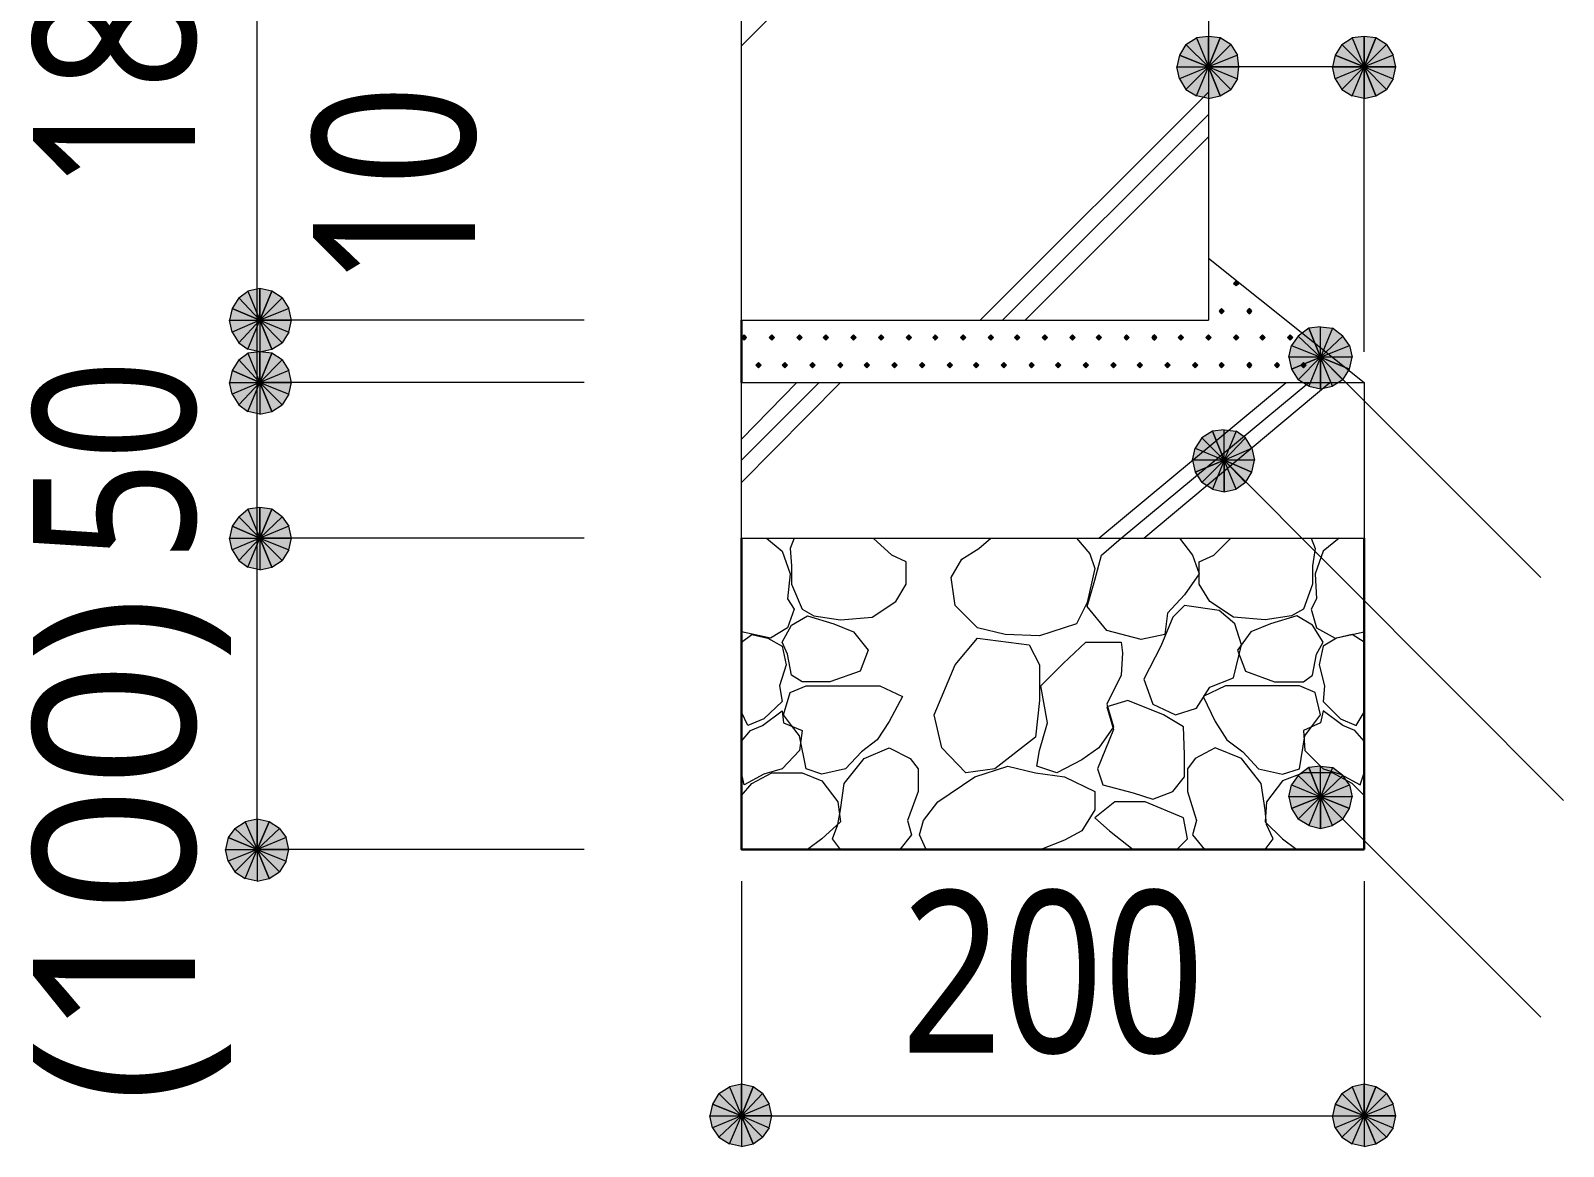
# Model space of a CAD drawing. Header units: millimetres. Extents: x 0 to 420, y 0 to 297.
# Drawn here: x 336.75 to 361.34, y 68.83 to 86.73 of the extents above; entities that cross this region are included whole.
import ezdxf
from ezdxf.enums import TextEntityAlignment as Align

# ---------------------------------------------------------------- set-up
doc = ezdxf.new("R2010")
doc.units = ezdxf.units.MM
doc.styles.add('kst32b', font='NotoSansJP-Variable.ttf')

msp = doc.modelspace()

# ---------------------------------------------------------------- hatches: boundary and pattern name
h = msp.add_hatch(color=7)
h.paths.add_polyline_path([(355.642, 86.635), (355.452, 86.614), (355.642, 86.148), (355.642, 86.635)])
h.paths.add_polyline_path([(355.452, 86.614), (355.642, 86.148), (355.282, 86.508), (355.452, 86.614)])
h.paths.add_polyline_path([(355.642, 86.148), (355.282, 86.508), (355.177, 86.339), (355.642, 86.148)])
for points in [[(355.833, 86.614), (355.642, 86.635), (355.642, 86.148), (355.833, 86.614)], [(358.33, 86.614), (358.14, 86.635), (358.14, 86.148), (358.33, 86.614)], [(356.087, 82.719), (356.066, 82.698), (356.045, 82.677), (356.066, 82.656), (356.087, 82.635), (356.108, 82.656), (356.129, 82.677), (356.108, 82.698), (356.087, 82.719)], [(340.614, 82.55), (340.423, 82.592), (340.423, 82.084), (340.614, 82.55)], [(355.854, 82.275), (355.833, 82.254), (355.812, 82.232), (355.833, 82.211), (355.854, 82.19), (355.875, 82.211), (355.896, 82.232), (355.875, 82.254), (355.854, 82.275)], [(356.298, 82.275), (356.277, 82.254), (356.256, 82.232), (356.277, 82.211), (356.298, 82.19), (356.32, 82.211), (356.341, 82.232), (356.32, 82.254), (356.298, 82.275)], [(357.251, 81.957), (357.082, 81.83), (357.441, 81.492), (357.251, 81.957)], [(348.192, 81.852), (348.171, 81.83), (348.149, 81.809), (348.171, 81.788), (348.192, 81.767), (348.213, 81.788), (348.234, 81.809), (348.213, 81.83), (348.192, 81.852)], [(348.636, 81.852), (348.615, 81.83), (348.594, 81.809), (348.615, 81.788), (348.636, 81.767), (348.657, 81.788), (348.679, 81.809), (348.657, 81.83), (348.636, 81.852)], [(349.081, 81.852), (349.06, 81.83), (349.038, 81.809), (349.06, 81.788), (349.081, 81.767), (349.102, 81.788), (349.123, 81.809), (349.102, 81.83), (349.081, 81.852)], [(349.504, 81.852), (349.483, 81.83), (349.462, 81.809), (349.483, 81.788), (349.504, 81.767), (349.525, 81.788), (349.546, 81.809), (349.525, 81.83), (349.504, 81.852)], [(349.948, 81.852), (349.927, 81.83), (349.906, 81.809), (349.927, 81.788), (349.948, 81.767), (349.97, 81.788), (349.991, 81.809), (349.97, 81.83), (349.948, 81.852)], [(350.393, 81.852), (350.372, 81.83), (350.351, 81.809), (350.372, 81.788), (350.393, 81.767), (350.414, 81.788), (350.435, 81.809), (350.414, 81.83), (350.393, 81.852)], [(350.837, 81.852), (350.816, 81.83), (350.795, 81.809), (350.816, 81.788), (350.837, 81.767), (350.859, 81.788), (350.88, 81.809), (350.859, 81.83), (350.837, 81.852)], [(351.261, 81.852), (351.24, 81.83), (351.219, 81.809), (351.24, 81.788), (351.261, 81.767), (351.282, 81.788), (351.303, 81.809), (351.282, 81.83), (351.261, 81.852)], [(351.705, 81.852), (351.684, 81.83), (351.663, 81.809), (351.684, 81.788), (351.705, 81.767), (351.727, 81.788), (351.748, 81.809), (351.727, 81.83), (351.705, 81.852)], [(352.15, 81.852), (352.129, 81.83), (352.107, 81.809), (352.129, 81.788), (352.15, 81.767), (352.171, 81.788), (352.192, 81.809), (352.171, 81.83), (352.15, 81.852)], [(352.573, 81.852), (352.552, 81.83), (352.531, 81.809), (352.552, 81.788), (352.573, 81.767), (352.594, 81.788), (352.616, 81.809), (352.594, 81.83), (352.573, 81.852)], [(353.018, 81.852), (352.996, 81.83), (352.975, 81.809), (352.996, 81.788), (353.018, 81.767), (353.039, 81.788), (353.06, 81.809), (353.039, 81.83), (353.018, 81.852)], [(353.462, 81.852), (353.441, 81.83), (353.42, 81.809), (353.441, 81.788), (353.462, 81.767), (353.483, 81.788), (353.504, 81.809), (353.483, 81.83), (353.462, 81.852)], [(353.886, 81.852), (353.864, 81.83), (353.843, 81.809), (353.864, 81.788), (353.886, 81.767), (353.907, 81.788), (353.928, 81.809), (353.907, 81.83), (353.886, 81.852)], [(354.33, 81.852), (354.309, 81.83), (354.288, 81.809), (354.309, 81.788), (354.33, 81.767), (354.351, 81.788), (354.372, 81.809), (354.351, 81.83), (354.33, 81.852)], [(354.775, 81.852), (354.753, 81.83), (354.732, 81.809), (354.753, 81.788), (354.775, 81.767), (354.796, 81.788), (354.817, 81.809), (354.796, 81.83), (354.775, 81.852)], [(355.198, 81.852), (355.177, 81.83), (355.155, 81.809), (355.177, 81.788), (355.198, 81.767), (355.219, 81.788), (355.24, 81.809), (355.219, 81.83), (355.198, 81.852)], [(355.642, 81.852), (355.621, 81.83), (355.6, 81.809), (355.621, 81.788), (355.642, 81.767), (355.663, 81.788), (355.685, 81.809), (355.663, 81.83), (355.642, 81.852)], [(356.087, 81.852), (356.066, 81.83), (356.045, 81.809), (356.066, 81.788), (356.087, 81.767), (356.108, 81.788), (356.129, 81.809), (356.108, 81.83), (356.087, 81.852)], [(356.51, 81.852), (356.489, 81.83), (356.468, 81.809), (356.489, 81.788), (356.51, 81.767), (356.531, 81.788), (356.553, 81.809), (356.531, 81.83), (356.51, 81.852)], [(356.955, 81.852), (356.934, 81.83), (356.912, 81.809), (356.934, 81.788), (356.955, 81.767), (356.976, 81.788), (356.997, 81.809), (356.976, 81.83), (356.955, 81.852)], [(340.614, 81.555), (340.423, 81.576), (340.423, 81.089), (340.614, 81.555)], [(348.425, 81.407), (348.403, 81.386), (348.382, 81.365), (348.403, 81.344), (348.425, 81.322), (348.446, 81.344), (348.467, 81.365), (348.446, 81.386), (348.425, 81.407)], [(348.848, 81.407), (348.827, 81.386), (348.805, 81.365), (348.827, 81.344), (348.848, 81.322), (348.869, 81.344), (348.89, 81.365), (348.869, 81.386), (348.848, 81.407)], [(349.292, 81.407), (349.271, 81.386), (349.25, 81.365), (349.271, 81.344), (349.292, 81.322), (349.313, 81.344), (349.335, 81.365), (349.313, 81.386), (349.292, 81.407)], [(349.737, 81.407), (349.716, 81.386), (349.695, 81.365), (349.716, 81.344), (349.737, 81.322), (349.758, 81.344), (349.779, 81.365), (349.758, 81.386), (349.737, 81.407)], [(350.16, 81.407), (350.139, 81.386), (350.118, 81.365), (350.139, 81.344), (350.16, 81.322), (350.181, 81.344), (350.203, 81.365), (350.181, 81.386), (350.16, 81.407)], [(350.605, 81.407), (350.584, 81.386), (350.562, 81.365), (350.584, 81.344), (350.605, 81.322), (350.626, 81.344), (350.647, 81.365), (350.626, 81.386), (350.605, 81.407)], [(351.049, 81.407), (351.028, 81.386), (351.007, 81.365), (351.028, 81.344), (351.049, 81.322), (351.07, 81.344), (351.091, 81.365), (351.07, 81.386), (351.049, 81.407)], [(351.494, 81.407), (351.472, 81.386), (351.451, 81.365), (351.472, 81.344), (351.494, 81.322), (351.515, 81.344), (351.536, 81.365), (351.515, 81.386), (351.494, 81.407)], [(351.917, 81.407), (351.896, 81.386), (351.875, 81.365), (351.896, 81.344), (351.917, 81.322), (351.938, 81.344), (351.959, 81.365), (351.938, 81.386), (351.917, 81.407)], [(352.362, 81.407), (352.34, 81.386), (352.319, 81.365), (352.34, 81.344), (352.362, 81.322), (352.383, 81.344), (352.404, 81.365), (352.383, 81.386), (352.362, 81.407)], [(352.806, 81.407), (352.785, 81.386), (352.764, 81.365), (352.785, 81.344), (352.806, 81.322), (352.827, 81.344), (352.848, 81.365), (352.827, 81.386), (352.806, 81.407)], [(353.229, 81.407), (353.208, 81.386), (353.187, 81.365), (353.208, 81.344), (353.229, 81.322), (353.251, 81.344), (353.272, 81.365), (353.251, 81.386), (353.229, 81.407)], [(353.674, 81.407), (353.653, 81.386), (353.631, 81.365), (353.653, 81.344), (353.674, 81.322), (353.695, 81.344), (353.716, 81.365), (353.695, 81.386), (353.674, 81.407)], [(354.118, 81.407), (354.097, 81.386), (354.076, 81.365), (354.097, 81.344), (354.118, 81.322), (354.139, 81.344), (354.161, 81.365), (354.139, 81.386), (354.118, 81.407)], [(354.542, 81.407), (354.521, 81.386), (354.499, 81.365), (354.521, 81.344), (354.542, 81.322), (354.563, 81.344), (354.584, 81.365), (354.563, 81.386), (354.542, 81.407)], [(354.986, 81.407), (354.965, 81.386), (354.944, 81.365), (354.965, 81.344), (354.986, 81.322), (355.007, 81.344), (355.029, 81.365), (355.007, 81.386), (354.986, 81.407)], [(355.431, 81.407), (355.41, 81.386), (355.388, 81.365), (355.41, 81.344), (355.431, 81.322), (355.452, 81.344), (355.473, 81.365), (355.452, 81.386), (355.431, 81.407)], [(355.854, 81.407), (355.833, 81.386), (355.812, 81.365), (355.833, 81.344), (355.854, 81.322), (355.875, 81.344), (355.896, 81.365), (355.875, 81.386), (355.854, 81.407)], [(356.298, 81.407), (356.277, 81.386), (356.256, 81.365), (356.277, 81.344), (356.298, 81.322), (356.32, 81.344), (356.341, 81.365), (356.32, 81.386), (356.298, 81.407)], [(356.743, 81.407), (356.722, 81.386), (356.701, 81.365), (356.722, 81.344), (356.743, 81.322), (356.764, 81.344), (356.785, 81.365), (356.764, 81.386), (356.743, 81.407)], [(357.166, 81.407), (357.145, 81.386), (357.124, 81.365), (357.145, 81.344), (357.166, 81.322), (357.187, 81.344), (357.209, 81.365), (357.187, 81.386), (357.166, 81.407)], [(355.706, 80.306), (355.537, 80.2), (355.896, 79.841), (355.706, 80.306)], [(340.614, 79.057), (340.423, 79.079), (340.423, 78.592), (340.614, 79.057)], [(357.251, 74.909), (357.082, 74.782), (357.441, 74.443), (357.251, 74.909)], [(340.572, 74.041), (340.381, 74.083), (340.381, 73.596), (340.572, 74.041)], [(348.34, 69.787), (348.149, 69.829), (348.149, 69.321), (348.34, 69.787)], [(358.33, 69.787), (358.14, 69.829), (358.14, 69.321), (358.33, 69.787)]]:
    msp.add_hatch(color=7).paths.add_polyline_path(points)
h = msp.add_hatch(color=7)
h.paths.add_polyline_path([(356.129, 86.148), (356.108, 86.339), (355.642, 86.148), (356.129, 86.148)])
h.paths.add_polyline_path([(356.108, 86.339), (355.642, 86.148), (356.002, 86.508), (356.108, 86.339)])
h.paths.add_polyline_path([(355.642, 86.148), (356.002, 86.508), (355.833, 86.614), (355.642, 86.148)])
h = msp.add_hatch(color=7)
h.paths.add_polyline_path([(358.14, 86.635), (357.95, 86.614), (358.14, 86.148), (358.14, 86.635)])
h.paths.add_polyline_path([(357.95, 86.614), (358.14, 86.148), (357.78, 86.508), (357.95, 86.614)])
h.paths.add_polyline_path([(358.14, 86.148), (357.78, 86.508), (357.674, 86.339), (358.14, 86.148)])
h = msp.add_hatch(color=7)
h.paths.add_polyline_path([(358.648, 86.148), (358.606, 86.339), (358.14, 86.148), (358.648, 86.148)])
h.paths.add_polyline_path([(358.606, 86.339), (358.14, 86.148), (358.5, 86.508), (358.606, 86.339)])
h.paths.add_polyline_path([(358.14, 86.148), (358.5, 86.508), (358.33, 86.614), (358.14, 86.148)])
h = msp.add_hatch(color=7)
h.paths.add_polyline_path([(355.177, 86.339), (355.134, 86.148), (355.642, 86.148), (355.177, 86.339)])
h.paths.add_polyline_path([(355.134, 86.148), (355.642, 86.148), (355.177, 85.958), (355.134, 86.148)])
h.paths.add_polyline_path([(355.642, 86.148), (355.177, 85.958), (355.282, 85.788), (355.642, 86.148)])
h = msp.add_hatch(color=7)
h.paths.add_polyline_path([(357.674, 86.339), (357.632, 86.148), (358.14, 86.148), (357.674, 86.339)])
h.paths.add_polyline_path([(357.632, 86.148), (358.14, 86.148), (357.674, 85.958), (357.632, 86.148)])
h.paths.add_polyline_path([(358.14, 86.148), (357.674, 85.958), (357.78, 85.788), (358.14, 86.148)])
h = msp.add_hatch(color=7)
h.paths.add_polyline_path([(355.282, 85.788), (355.452, 85.683), (355.642, 86.148), (355.282, 85.788)])
h.paths.add_polyline_path([(355.452, 85.683), (355.642, 86.148), (355.642, 85.64), (355.452, 85.683)])
h.paths.add_polyline_path([(355.642, 86.148), (355.642, 85.64), (355.833, 85.683), (355.642, 86.148)])
h = msp.add_hatch(color=7)
h.paths.add_polyline_path([(355.833, 85.683), (356.002, 85.788), (355.642, 86.148), (355.833, 85.683)])
h.paths.add_polyline_path([(356.002, 85.788), (355.642, 86.148), (356.108, 85.958), (356.002, 85.788)])
h.paths.add_polyline_path([(355.642, 86.148), (356.108, 85.958), (356.129, 86.148), (355.642, 86.148)])
h = msp.add_hatch(color=7)
h.paths.add_polyline_path([(357.78, 85.788), (357.95, 85.683), (358.14, 86.148), (357.78, 85.788)])
h.paths.add_polyline_path([(357.95, 85.683), (358.14, 86.148), (358.14, 85.64), (357.95, 85.683)])
h.paths.add_polyline_path([(358.14, 86.148), (358.14, 85.64), (358.33, 85.683), (358.14, 86.148)])
h = msp.add_hatch(color=7)
h.paths.add_polyline_path([(358.33, 85.683), (358.5, 85.788), (358.14, 86.148), (358.33, 85.683)])
h.paths.add_polyline_path([(358.5, 85.788), (358.14, 86.148), (358.606, 85.958), (358.5, 85.788)])
h.paths.add_polyline_path([(358.14, 86.148), (358.606, 85.958), (358.648, 86.148), (358.14, 86.148)])
h = msp.add_hatch(color=7)
h.paths.add_polyline_path([(340.423, 82.592), (340.233, 82.55), (340.423, 82.084), (340.423, 82.592)])
h.paths.add_polyline_path([(340.233, 82.55), (340.423, 82.084), (340.085, 82.444), (340.233, 82.55)])
h.paths.add_polyline_path([(340.423, 82.084), (340.085, 82.444), (339.979, 82.275), (340.423, 82.084)])
h = msp.add_hatch(color=7)
h.paths.add_polyline_path([(340.931, 82.084), (340.889, 82.275), (340.423, 82.084), (340.931, 82.084)])
h.paths.add_polyline_path([(340.889, 82.275), (340.423, 82.084), (340.783, 82.444), (340.889, 82.275)])
h.paths.add_polyline_path([(340.423, 82.084), (340.783, 82.444), (340.614, 82.55), (340.423, 82.084)])
h = msp.add_hatch(color=7)
h.paths.add_polyline_path([(339.979, 82.275), (339.937, 82.084), (340.423, 82.084), (339.979, 82.275)])
h.paths.add_polyline_path([(339.937, 82.084), (340.423, 82.084), (339.979, 81.894), (339.937, 82.084)])
h.paths.add_polyline_path([(340.423, 82.084), (339.979, 81.894), (340.085, 81.724), (340.423, 82.084)])
h = msp.add_hatch(color=7)
h.paths.add_polyline_path([(340.085, 81.724), (340.233, 81.619), (340.423, 82.084), (340.085, 81.724)])
h.paths.add_polyline_path([(340.233, 81.619), (340.423, 82.084), (340.423, 81.576), (340.233, 81.619)])
h.paths.add_polyline_path([(340.423, 82.084), (340.423, 81.576), (340.614, 81.619), (340.423, 82.084)])
h = msp.add_hatch(color=7)
h.paths.add_polyline_path([(340.614, 81.619), (340.783, 81.724), (340.423, 82.084), (340.614, 81.619)])
h.paths.add_polyline_path([(340.783, 81.724), (340.423, 82.084), (340.889, 81.894), (340.783, 81.724)])
h.paths.add_polyline_path([(340.423, 82.084), (340.889, 81.894), (340.931, 82.084), (340.423, 82.084)])
h = msp.add_hatch(color=7)
h.paths.add_polyline_path([(357.801, 81.83), (357.632, 81.957), (357.441, 81.492), (357.801, 81.83)])
h.paths.add_polyline_path([(357.632, 81.957), (357.441, 81.492), (357.441, 81.979), (357.632, 81.957)])
h.paths.add_polyline_path([(357.441, 81.492), (357.441, 81.979), (357.251, 81.957), (357.441, 81.492)])
h = msp.add_hatch(color=7)
h.paths.add_polyline_path([(357.082, 81.83), (356.976, 81.682), (357.441, 81.492), (357.082, 81.83)])
h.paths.add_polyline_path([(356.976, 81.682), (357.441, 81.492), (356.934, 81.492), (356.976, 81.682)])
h.paths.add_polyline_path([(357.441, 81.492), (356.934, 81.492), (356.976, 81.301), (357.441, 81.492)])
h = msp.add_hatch(color=7)
h.paths.add_polyline_path([(357.907, 81.301), (357.95, 81.492), (357.441, 81.492), (357.907, 81.301)])
h.paths.add_polyline_path([(357.95, 81.492), (357.441, 81.492), (357.907, 81.682), (357.95, 81.492)])
h.paths.add_polyline_path([(357.441, 81.492), (357.907, 81.682), (357.801, 81.83), (357.441, 81.492)])
h = msp.add_hatch(color=7)
h.paths.add_polyline_path([(340.423, 81.576), (340.233, 81.555), (340.423, 81.089), (340.423, 81.576)])
h.paths.add_polyline_path([(340.233, 81.555), (340.423, 81.089), (340.085, 81.449), (340.233, 81.555)])
h.paths.add_polyline_path([(340.423, 81.089), (340.085, 81.449), (339.979, 81.28), (340.423, 81.089)])
h = msp.add_hatch(color=7)
h.paths.add_polyline_path([(340.931, 81.089), (340.889, 81.28), (340.423, 81.089), (340.931, 81.089)])
h.paths.add_polyline_path([(340.889, 81.28), (340.423, 81.089), (340.783, 81.449), (340.889, 81.28)])
h.paths.add_polyline_path([(340.423, 81.089), (340.783, 81.449), (340.614, 81.555), (340.423, 81.089)])
h = msp.add_hatch(color=7)
h.paths.add_polyline_path([(356.976, 81.301), (357.082, 81.132), (357.441, 81.492), (356.976, 81.301)])
h.paths.add_polyline_path([(357.082, 81.132), (357.441, 81.492), (357.251, 81.026), (357.082, 81.132)])
h.paths.add_polyline_path([(357.441, 81.492), (357.251, 81.026), (357.441, 80.984), (357.441, 81.492)])
h = msp.add_hatch(color=7)
h.paths.add_polyline_path([(357.441, 80.984), (357.632, 81.026), (357.441, 81.492), (357.441, 80.984)])
h.paths.add_polyline_path([(357.632, 81.026), (357.441, 81.492), (357.801, 81.132), (357.632, 81.026)])
h.paths.add_polyline_path([(357.441, 81.492), (357.801, 81.132), (357.907, 81.301), (357.441, 81.492)])
h = msp.add_hatch(color=7)
h.paths.add_polyline_path([(339.979, 81.28), (339.937, 81.089), (340.423, 81.089), (339.979, 81.28)])
h.paths.add_polyline_path([(339.937, 81.089), (340.423, 81.089), (339.979, 80.899), (339.937, 81.089)])
h.paths.add_polyline_path([(340.423, 81.089), (339.979, 80.899), (340.085, 80.73), (340.423, 81.089)])
h = msp.add_hatch(color=7)
h.paths.add_polyline_path([(340.085, 80.73), (340.233, 80.624), (340.423, 81.089), (340.085, 80.73)])
h.paths.add_polyline_path([(340.233, 80.624), (340.423, 81.089), (340.423, 80.581), (340.233, 80.624)])
h.paths.add_polyline_path([(340.423, 81.089), (340.423, 80.581), (340.614, 80.624), (340.423, 81.089)])
h = msp.add_hatch(color=7)
h.paths.add_polyline_path([(340.614, 80.624), (340.783, 80.73), (340.423, 81.089), (340.614, 80.624)])
h.paths.add_polyline_path([(340.783, 80.73), (340.423, 81.089), (340.889, 80.899), (340.783, 80.73)])
h.paths.add_polyline_path([(340.423, 81.089), (340.889, 80.899), (340.931, 81.089), (340.423, 81.089)])
h = msp.add_hatch(color=7)
h.paths.add_polyline_path([(355.537, 80.2), (355.431, 80.031), (355.896, 79.841), (355.537, 80.2)])
h.paths.add_polyline_path([(355.431, 80.031), (355.896, 79.841), (355.388, 79.841), (355.431, 80.031)])
h.paths.add_polyline_path([(355.896, 79.841), (355.388, 79.841), (355.431, 79.65), (355.896, 79.841)])
h = msp.add_hatch(color=7)
h.paths.add_polyline_path([(356.235, 80.2), (356.087, 80.306), (355.896, 79.841), (356.235, 80.2)])
h.paths.add_polyline_path([(356.087, 80.306), (355.896, 79.841), (355.896, 80.328), (356.087, 80.306)])
h.paths.add_polyline_path([(355.896, 79.841), (355.896, 80.328), (355.706, 80.306), (355.896, 79.841)])
h = msp.add_hatch(color=7)
h.paths.add_polyline_path([(356.341, 79.65), (356.383, 79.841), (355.896, 79.841), (356.341, 79.65)])
h.paths.add_polyline_path([(356.383, 79.841), (355.896, 79.841), (356.341, 80.031), (356.383, 79.841)])
h.paths.add_polyline_path([(355.896, 79.841), (356.341, 80.031), (356.235, 80.2), (355.896, 79.841)])
h = msp.add_hatch(color=7)
h.paths.add_polyline_path([(355.431, 79.65), (355.537, 79.481), (355.896, 79.841), (355.431, 79.65)])
h.paths.add_polyline_path([(355.537, 79.481), (355.896, 79.841), (355.706, 79.375), (355.537, 79.481)])
h.paths.add_polyline_path([(355.896, 79.841), (355.706, 79.375), (355.896, 79.333), (355.896, 79.841)])
h = msp.add_hatch(color=7)
h.paths.add_polyline_path([(355.896, 79.333), (356.087, 79.375), (355.896, 79.841), (355.896, 79.333)])
h.paths.add_polyline_path([(356.087, 79.375), (355.896, 79.841), (356.235, 79.481), (356.087, 79.375)])
h.paths.add_polyline_path([(355.896, 79.841), (356.235, 79.481), (356.341, 79.65), (355.896, 79.841)])
h = msp.add_hatch(color=7)
h.paths.add_polyline_path([(340.423, 79.079), (340.233, 79.057), (340.423, 78.592), (340.423, 79.079)])
h.paths.add_polyline_path([(340.233, 79.057), (340.423, 78.592), (340.085, 78.93), (340.233, 79.057)])
h.paths.add_polyline_path([(340.423, 78.592), (340.085, 78.93), (339.979, 78.782), (340.423, 78.592)])
h = msp.add_hatch(color=7)
h.paths.add_polyline_path([(340.931, 78.592), (340.889, 78.782), (340.423, 78.592), (340.931, 78.592)])
h.paths.add_polyline_path([(340.889, 78.782), (340.423, 78.592), (340.783, 78.93), (340.889, 78.782)])
h.paths.add_polyline_path([(340.423, 78.592), (340.783, 78.93), (340.614, 79.057), (340.423, 78.592)])
h = msp.add_hatch(color=7)
h.paths.add_polyline_path([(339.979, 78.782), (339.937, 78.592), (340.423, 78.592), (339.979, 78.782)])
h.paths.add_polyline_path([(339.937, 78.592), (340.423, 78.592), (339.979, 78.401), (339.937, 78.592)])
h.paths.add_polyline_path([(340.423, 78.592), (339.979, 78.401), (340.085, 78.232), (340.423, 78.592)])
h = msp.add_hatch(color=7)
h.paths.add_polyline_path([(340.085, 78.232), (340.233, 78.126), (340.423, 78.592), (340.085, 78.232)])
h.paths.add_polyline_path([(340.233, 78.126), (340.423, 78.592), (340.423, 78.084), (340.233, 78.126)])
h.paths.add_polyline_path([(340.423, 78.592), (340.423, 78.084), (340.614, 78.126), (340.423, 78.592)])
h = msp.add_hatch(color=7)
h.paths.add_polyline_path([(340.614, 78.126), (340.783, 78.232), (340.423, 78.592), (340.614, 78.126)])
h.paths.add_polyline_path([(340.783, 78.232), (340.423, 78.592), (340.889, 78.401), (340.783, 78.232)])
h.paths.add_polyline_path([(340.423, 78.592), (340.889, 78.401), (340.931, 78.592), (340.423, 78.592)])
h = msp.add_hatch(color=7)
h.paths.add_polyline_path([(357.082, 74.782), (356.976, 74.634), (357.441, 74.443), (357.082, 74.782)])
h.paths.add_polyline_path([(356.976, 74.634), (357.441, 74.443), (356.934, 74.443), (356.976, 74.634)])
h.paths.add_polyline_path([(357.441, 74.443), (356.934, 74.443), (356.976, 74.253), (357.441, 74.443)])
h = msp.add_hatch(color=7)
h.paths.add_polyline_path([(357.801, 74.782), (357.632, 74.909), (357.441, 74.443), (357.801, 74.782)])
h.paths.add_polyline_path([(357.632, 74.909), (357.441, 74.443), (357.441, 74.93), (357.632, 74.909)])
h.paths.add_polyline_path([(357.441, 74.443), (357.441, 74.93), (357.251, 74.909), (357.441, 74.443)])
h = msp.add_hatch(color=7)
h.paths.add_polyline_path([(357.907, 74.253), (357.95, 74.443), (357.441, 74.443), (357.907, 74.253)])
h.paths.add_polyline_path([(357.95, 74.443), (357.441, 74.443), (357.907, 74.634), (357.95, 74.443)])
h.paths.add_polyline_path([(357.441, 74.443), (357.907, 74.634), (357.801, 74.782), (357.441, 74.443)])
h = msp.add_hatch(color=7)
h.paths.add_polyline_path([(356.976, 74.253), (357.082, 74.083), (357.441, 74.443), (356.976, 74.253)])
h.paths.add_polyline_path([(357.082, 74.083), (357.441, 74.443), (357.251, 73.978), (357.082, 74.083)])
h.paths.add_polyline_path([(357.441, 74.443), (357.251, 73.978), (357.441, 73.935), (357.441, 74.443)])
h = msp.add_hatch(color=7)
h.paths.add_polyline_path([(357.441, 73.935), (357.632, 73.978), (357.441, 74.443), (357.441, 73.935)])
h.paths.add_polyline_path([(357.632, 73.978), (357.441, 74.443), (357.801, 74.083), (357.632, 73.978)])
h.paths.add_polyline_path([(357.441, 74.443), (357.801, 74.083), (357.907, 74.253), (357.441, 74.443)])
h = msp.add_hatch(color=7)
h.paths.add_polyline_path([(340.381, 74.083), (340.191, 74.041), (340.381, 73.596), (340.381, 74.083)])
h.paths.add_polyline_path([(340.191, 74.041), (340.381, 73.596), (340.021, 73.935), (340.191, 74.041)])
h.paths.add_polyline_path([(340.381, 73.596), (340.021, 73.935), (339.916, 73.787), (340.381, 73.596)])
h = msp.add_hatch(color=7)
h.paths.add_polyline_path([(340.889, 73.596), (340.847, 73.787), (340.381, 73.596), (340.889, 73.596)])
h.paths.add_polyline_path([(340.847, 73.787), (340.381, 73.596), (340.741, 73.935), (340.847, 73.787)])
h.paths.add_polyline_path([(340.381, 73.596), (340.741, 73.935), (340.572, 74.041), (340.381, 73.596)])
h = msp.add_hatch(color=7)
h.paths.add_polyline_path([(339.916, 73.787), (339.873, 73.596), (340.381, 73.596), (339.916, 73.787)])
h.paths.add_polyline_path([(339.873, 73.596), (340.381, 73.596), (339.916, 73.406), (339.873, 73.596)])
h.paths.add_polyline_path([(340.381, 73.596), (339.916, 73.406), (340.021, 73.237), (340.381, 73.596)])
h = msp.add_hatch(color=7)
h.paths.add_polyline_path([(340.021, 73.237), (340.191, 73.131), (340.381, 73.596), (340.021, 73.237)])
h.paths.add_polyline_path([(340.191, 73.131), (340.381, 73.596), (340.381, 73.088), (340.191, 73.131)])
h.paths.add_polyline_path([(340.381, 73.596), (340.381, 73.088), (340.572, 73.131), (340.381, 73.596)])
h = msp.add_hatch(color=7)
h.paths.add_polyline_path([(340.572, 73.131), (340.741, 73.237), (340.381, 73.596), (340.572, 73.131)])
h.paths.add_polyline_path([(340.741, 73.237), (340.381, 73.596), (340.847, 73.406), (340.741, 73.237)])
h.paths.add_polyline_path([(340.381, 73.596), (340.847, 73.406), (340.889, 73.596), (340.381, 73.596)])
h = msp.add_hatch(color=7)
h.paths.add_polyline_path([(348.149, 69.829), (347.959, 69.787), (348.149, 69.321), (348.149, 69.829)])
h.paths.add_polyline_path([(347.959, 69.787), (348.149, 69.321), (347.789, 69.681), (347.959, 69.787)])
h.paths.add_polyline_path([(348.149, 69.321), (347.789, 69.681), (347.684, 69.511), (348.149, 69.321)])
h = msp.add_hatch(color=7)
h.paths.add_polyline_path([(348.636, 69.321), (348.594, 69.511), (348.149, 69.321), (348.636, 69.321)])
h.paths.add_polyline_path([(348.594, 69.511), (348.149, 69.321), (348.488, 69.681), (348.594, 69.511)])
h.paths.add_polyline_path([(348.149, 69.321), (348.488, 69.681), (348.34, 69.787), (348.149, 69.321)])
h = msp.add_hatch(color=7)
h.paths.add_polyline_path([(358.14, 69.829), (357.95, 69.787), (358.14, 69.321), (358.14, 69.829)])
h.paths.add_polyline_path([(357.95, 69.787), (358.14, 69.321), (357.78, 69.681), (357.95, 69.787)])
h.paths.add_polyline_path([(358.14, 69.321), (357.78, 69.681), (357.674, 69.511), (358.14, 69.321)])
h = msp.add_hatch(color=7)
h.paths.add_polyline_path([(358.648, 69.321), (358.606, 69.511), (358.14, 69.321), (358.648, 69.321)])
h.paths.add_polyline_path([(358.606, 69.511), (358.14, 69.321), (358.5, 69.681), (358.606, 69.511)])
h.paths.add_polyline_path([(358.14, 69.321), (358.5, 69.681), (358.33, 69.787), (358.14, 69.321)])
h = msp.add_hatch(color=7)
h.paths.add_polyline_path([(347.684, 69.511), (347.641, 69.321), (348.149, 69.321), (347.684, 69.511)])
h.paths.add_polyline_path([(347.641, 69.321), (348.149, 69.321), (347.684, 69.13), (347.641, 69.321)])
h.paths.add_polyline_path([(348.149, 69.321), (347.684, 69.13), (347.789, 68.982), (348.149, 69.321)])
h = msp.add_hatch(color=7)
h.paths.add_polyline_path([(357.674, 69.511), (357.632, 69.321), (358.14, 69.321), (357.674, 69.511)])
h.paths.add_polyline_path([(357.632, 69.321), (358.14, 69.321), (357.674, 69.13), (357.632, 69.321)])
h.paths.add_polyline_path([(358.14, 69.321), (357.674, 69.13), (357.78, 68.982), (358.14, 69.321)])
h = msp.add_hatch(color=7)
h.paths.add_polyline_path([(347.789, 68.982), (347.959, 68.876), (348.149, 69.321), (347.789, 68.982)])
h.paths.add_polyline_path([(347.959, 68.876), (348.149, 69.321), (348.149, 68.834), (347.959, 68.876)])
h.paths.add_polyline_path([(348.149, 69.321), (348.149, 68.834), (348.34, 68.876), (348.149, 69.321)])
h = msp.add_hatch(color=7)
h.paths.add_polyline_path([(348.34, 68.876), (348.488, 68.982), (348.149, 69.321), (348.34, 68.876)])
h.paths.add_polyline_path([(348.488, 68.982), (348.149, 69.321), (348.594, 69.13), (348.488, 68.982)])
h.paths.add_polyline_path([(348.149, 69.321), (348.594, 69.13), (348.636, 69.321), (348.149, 69.321)])
h = msp.add_hatch(color=7)
h.paths.add_polyline_path([(357.78, 68.982), (357.95, 68.876), (358.14, 69.321), (357.78, 68.982)])
h.paths.add_polyline_path([(357.95, 68.876), (358.14, 69.321), (358.14, 68.834), (357.95, 68.876)])
h.paths.add_polyline_path([(358.14, 69.321), (358.14, 68.834), (358.33, 68.876), (358.14, 69.321)])
h = msp.add_hatch(color=7)
h.paths.add_polyline_path([(358.33, 68.876), (358.5, 68.982), (358.14, 69.321), (358.33, 68.876)])
h.paths.add_polyline_path([(358.5, 68.982), (358.14, 69.321), (358.606, 69.13), (358.5, 68.982)])
h.paths.add_polyline_path([(358.14, 69.321), (358.606, 69.13), (358.648, 69.321), (358.14, 69.321)])

# ---------------------------------------------------------------- linework, layer by layer
at = {"lineweight": 13}
for points in [[(340.381, 73.596), (340.381, 78.592), (340.381, 81.089), (340.381, 82.084), (340.381, 91.08)], [(348.149, 82.084), (348.149, 90.339), (348.89, 91.08), (355.642, 91.08), (355.642, 82.084)], [(348.149, 86.487), (352.743, 91.08)], [(358.14, 86.148), (355.642, 86.148)], [(358.14, 81.576), (358.14, 86.148)], [(351.98, 82.084), (355.642, 85.746)], [(352.34, 82.084), (355.642, 85.386)], [(352.7, 82.084), (355.642, 85.027)], [(355.642, 83.079), (358.14, 81.089)], [(345.63, 82.084), (340.423, 82.084)], [(348.149, 82.084), (355.642, 82.084)], [(357.441, 81.492), (360.976, 77.957)], [(345.63, 81.089), (340.423, 81.089)], [(348.149, 78.592), (348.149, 81.089), (358.14, 81.089), (358.14, 78.592)], [(348.149, 79.481), (349.737, 81.089)], [(348.149, 79.841), (349.398, 81.089)], [(348.149, 80.179), (349.038, 81.089)], [(353.886, 78.592), (356.891, 81.089)], [(354.245, 78.592), (357.251, 81.089)], [(354.605, 78.592), (357.59, 81.089)], [(355.896, 79.841), (361.336, 74.38)], [(345.63, 78.592), (340.423, 78.592)], [(348.149, 78.592), (358.14, 78.592)], [(348.552, 78.592), (348.805, 78.38), (348.932, 78.02), (348.89, 77.618), (348.996, 77.449), (348.89, 77.153), (348.615, 76.983), (348.149, 77.089)], [(348.996, 78.592), (348.932, 78.422), (348.954, 78.147), (348.954, 77.851), (349.123, 77.449), (349.313, 77.343), (349.737, 77.279), (350.245, 77.322), (350.626, 77.576), (350.795, 77.851), (350.795, 78.211), (350.562, 78.317), (350.266, 78.592)], [(353.526, 78.592), (353.737, 78.338), (353.822, 78.105), (353.695, 77.555), (353.526, 77.216), (352.933, 77.025), (352.383, 77.047), (351.938, 77.153), (351.578, 77.512), (351.515, 77.957), (351.684, 78.253), (351.959, 78.422), (352.15, 78.592)], [(355.177, 78.592), (355.388, 78.317), (355.494, 78.02), (355.261, 77.682), (354.986, 77.385), (354.944, 77.047), (354.563, 76.962), (354.012, 77.11), (353.695, 77.491), (353.822, 77.914), (353.928, 78.317), (354.245, 78.592)], [(357.293, 78.592), (357.357, 78.422), (357.314, 78.147), (357.314, 77.851), (357.166, 77.449), (356.976, 77.343), (356.553, 77.279), (356.045, 77.322), (355.663, 77.576), (355.494, 77.851), (355.494, 78.211), (355.727, 78.317), (356.002, 78.592)], [(357.738, 78.592), (357.484, 78.38), (357.357, 78.02), (357.378, 77.618), (357.293, 77.449), (357.378, 77.153), (357.674, 76.983), (358.14, 77.089)], [(348.149, 76.92), (348.319, 77.047), (348.573, 76.983), (348.805, 76.856), (348.869, 76.56), (348.763, 76.221), (348.805, 75.967), (348.509, 75.692), (348.255, 75.586), (348.149, 75.798)], [(358.14, 76.92), (357.95, 77.047), (357.696, 76.983), (357.484, 76.856), (357.42, 76.56), (357.505, 76.221), (357.484, 75.967), (357.759, 75.692), (358.013, 75.586), (358.14, 75.798)], [(348.149, 75.332), (348.297, 75.502), (348.488, 75.586), (348.805, 75.819), (348.827, 75.629), (349.123, 75.502), (349.081, 75.184), (348.805, 74.888), (348.509, 74.803), (348.192, 74.634), (348.149, 74.824)], [(358.14, 75.332), (357.992, 75.502), (357.801, 75.586), (357.484, 75.819), (357.441, 75.629), (357.166, 75.502), (357.187, 75.184), (357.484, 74.888), (357.759, 74.803), (358.077, 74.634), (358.14, 74.824)], [(349.737, 73.596), (349.61, 73.766), (349.695, 73.999), (349.737, 74.231), (349.8, 74.655), (350.118, 75.057), (350.52, 75.226), (350.859, 75.057), (350.986, 74.888), (350.986, 74.528), (350.816, 74.062), (350.88, 73.829), (350.689, 73.596)], [(356.553, 73.596), (356.679, 73.766), (356.574, 73.999), (356.553, 74.231), (356.489, 74.655), (356.171, 75.057), (355.748, 75.226), (355.431, 75.057), (355.304, 74.888), (355.304, 74.528), (355.452, 74.062), (355.388, 73.829), (355.579, 73.596)], [(348.149, 74.464), (348.319, 74.655), (348.636, 74.824), (349.123, 74.824), (349.441, 74.697), (349.695, 74.359), (349.737, 74.041), (349.441, 73.766), (349.208, 73.596)], [(351.113, 73.596), (351.007, 73.829), (351.07, 74.062), (351.303, 74.359), (351.896, 74.761), (352.425, 74.93), (352.87, 74.824), (353.335, 74.761), (353.822, 74.528), (353.822, 74.231), (353.61, 73.893), (353.335, 73.745), (352.954, 73.596)], [(358.14, 74.464), (357.95, 74.655), (357.632, 74.824), (357.166, 74.824), (356.828, 74.697), (356.574, 74.359), (356.553, 74.041), (356.828, 73.766), (357.061, 73.596)], [(355.134, 73.596), (355.304, 73.766), (355.24, 74.104), (354.626, 74.359), (354.139, 74.359), (353.822, 74.104), (354.055, 73.893), (354.436, 73.596)], [(357.441, 74.443), (360.976, 70.908)], [(345.63, 73.596), (340.381, 73.596)], [(348.149, 73.088), (348.149, 69.321)], [(358.14, 73.088), (358.14, 69.321)], [(348.149, 69.321), (358.14, 69.321)]]:
    msp.add_lwpolyline(points, dxfattribs=at)
at = {"lineweight": 0}
for points in [[(355.452, 86.614), (355.642, 86.148), (355.282, 86.508)], [(355.642, 86.635), (355.452, 86.614), (355.642, 86.148)], [(355.833, 86.614), (355.642, 86.635), (355.642, 86.148)], [(355.642, 86.148), (356.002, 86.508), (355.833, 86.614)], [(357.95, 86.614), (358.14, 86.148), (357.78, 86.508)], [(358.14, 86.635), (357.95, 86.614), (358.14, 86.148)], [(358.33, 86.614), (358.14, 86.635), (358.14, 86.148)], [(358.14, 86.148), (358.5, 86.508), (358.33, 86.614)], [(355.177, 86.339), (355.134, 86.148), (355.642, 86.148)], [(355.642, 86.148), (355.282, 86.508), (355.177, 86.339)], [(356.108, 86.339), (355.642, 86.148), (356.002, 86.508)], [(356.129, 86.148), (356.108, 86.339), (355.642, 86.148)], [(357.674, 86.339), (357.632, 86.148), (358.14, 86.148)], [(358.14, 86.148), (357.78, 86.508), (357.674, 86.339)], [(358.606, 86.339), (358.14, 86.148), (358.5, 86.508)], [(358.648, 86.148), (358.606, 86.339), (358.14, 86.148)], [(355.134, 86.148), (355.642, 86.148), (355.177, 85.958)], [(355.642, 86.148), (355.177, 85.958), (355.282, 85.788)], [(355.282, 85.788), (355.452, 85.683), (355.642, 86.148)], [(355.452, 85.683), (355.642, 86.148), (355.642, 85.64)], [(355.642, 86.148), (355.642, 85.64), (355.833, 85.683)], [(355.833, 85.683), (356.002, 85.788), (355.642, 86.148)], [(356.002, 85.788), (355.642, 86.148), (356.108, 85.958)], [(355.642, 86.148), (356.108, 85.958), (356.129, 86.148)], [(357.632, 86.148), (358.14, 86.148), (357.674, 85.958)], [(358.14, 86.148), (357.674, 85.958), (357.78, 85.788)], [(357.78, 85.788), (357.95, 85.683), (358.14, 86.148)], [(357.95, 85.683), (358.14, 86.148), (358.14, 85.64)], [(358.14, 86.148), (358.14, 85.64), (358.33, 85.683)], [(358.33, 85.683), (358.5, 85.788), (358.14, 86.148)], [(358.5, 85.788), (358.14, 86.148), (358.606, 85.958)], [(358.14, 86.148), (358.606, 85.958), (358.648, 86.148)], [(356.087, 82.719), (356.066, 82.698), (356.045, 82.677), (356.066, 82.656), (356.087, 82.635), (356.108, 82.656), (356.129, 82.677), (356.108, 82.698)], [(340.423, 82.084), (340.085, 82.444), (339.979, 82.275)], [(340.233, 82.55), (340.423, 82.084), (340.085, 82.444)], [(340.423, 82.592), (340.233, 82.55), (340.423, 82.084)], [(340.614, 82.55), (340.423, 82.592), (340.423, 82.084)], [(340.423, 82.084), (340.783, 82.444), (340.614, 82.55)], [(340.889, 82.275), (340.423, 82.084), (340.783, 82.444)], [(339.979, 82.275), (339.937, 82.084), (340.423, 82.084)], [(340.931, 82.084), (340.889, 82.275), (340.423, 82.084)], [(355.854, 82.275), (355.833, 82.254), (355.812, 82.232), (355.833, 82.211), (355.854, 82.19), (355.875, 82.211), (355.896, 82.232), (355.875, 82.254)], [(356.298, 82.275), (356.277, 82.254), (356.256, 82.232), (356.277, 82.211), (356.298, 82.19), (356.32, 82.211), (356.341, 82.232), (356.32, 82.254)], [(339.937, 82.084), (340.423, 82.084), (339.979, 81.894)], [(340.423, 82.084), (339.979, 81.894), (340.085, 81.724)], [(340.085, 81.724), (340.233, 81.619), (340.423, 82.084)], [(340.233, 81.619), (340.423, 82.084), (340.423, 81.576)], [(340.423, 82.084), (340.423, 81.576), (340.614, 81.619)], [(340.614, 81.619), (340.783, 81.724), (340.423, 82.084)], [(340.783, 81.724), (340.423, 82.084), (340.889, 81.894)], [(340.423, 82.084), (340.889, 81.894), (340.931, 82.084)], [(357.251, 81.957), (357.082, 81.83), (357.441, 81.492)], [(357.441, 81.492), (357.441, 81.979), (357.251, 81.957)], [(357.632, 81.957), (357.441, 81.492), (357.441, 81.979)], [(357.801, 81.83), (357.632, 81.957), (357.441, 81.492)], [(348.192, 81.852), (348.171, 81.83), (348.149, 81.809), (348.171, 81.788), (348.192, 81.767), (348.213, 81.788), (348.234, 81.809), (348.213, 81.83)], [(348.636, 81.852), (348.615, 81.83), (348.594, 81.809), (348.615, 81.788), (348.636, 81.767), (348.657, 81.788), (348.679, 81.809), (348.657, 81.83)], [(349.081, 81.852), (349.06, 81.83), (349.038, 81.809), (349.06, 81.788), (349.081, 81.767), (349.102, 81.788), (349.123, 81.809), (349.102, 81.83)], [(349.504, 81.852), (349.483, 81.83), (349.462, 81.809), (349.483, 81.788), (349.504, 81.767), (349.525, 81.788), (349.546, 81.809), (349.525, 81.83)], [(349.948, 81.852), (349.927, 81.83), (349.906, 81.809), (349.927, 81.788), (349.948, 81.767), (349.97, 81.788), (349.991, 81.809), (349.97, 81.83)], [(350.393, 81.852), (350.372, 81.83), (350.351, 81.809), (350.372, 81.788), (350.393, 81.767), (350.414, 81.788), (350.435, 81.809), (350.414, 81.83)], [(350.837, 81.852), (350.816, 81.83), (350.795, 81.809), (350.816, 81.788), (350.837, 81.767), (350.859, 81.788), (350.88, 81.809), (350.859, 81.83)], [(351.261, 81.852), (351.24, 81.83), (351.219, 81.809), (351.24, 81.788), (351.261, 81.767), (351.282, 81.788), (351.303, 81.809), (351.282, 81.83)], [(351.705, 81.852), (351.684, 81.83), (351.663, 81.809), (351.684, 81.788), (351.705, 81.767), (351.727, 81.788), (351.748, 81.809), (351.727, 81.83)], [(352.15, 81.852), (352.129, 81.83), (352.107, 81.809), (352.129, 81.788), (352.15, 81.767), (352.171, 81.788), (352.192, 81.809), (352.171, 81.83)], [(352.573, 81.852), (352.552, 81.83), (352.531, 81.809), (352.552, 81.788), (352.573, 81.767), (352.594, 81.788), (352.616, 81.809), (352.594, 81.83)], [(353.018, 81.852), (352.996, 81.83), (352.975, 81.809), (352.996, 81.788), (353.018, 81.767), (353.039, 81.788), (353.06, 81.809), (353.039, 81.83)], [(353.462, 81.852), (353.441, 81.83), (353.42, 81.809), (353.441, 81.788), (353.462, 81.767), (353.483, 81.788), (353.504, 81.809), (353.483, 81.83)], [(353.886, 81.852), (353.864, 81.83), (353.843, 81.809), (353.864, 81.788), (353.886, 81.767), (353.907, 81.788), (353.928, 81.809), (353.907, 81.83)], [(354.33, 81.852), (354.309, 81.83), (354.288, 81.809), (354.309, 81.788), (354.33, 81.767), (354.351, 81.788), (354.372, 81.809), (354.351, 81.83)], [(354.775, 81.852), (354.753, 81.83), (354.732, 81.809), (354.753, 81.788), (354.775, 81.767), (354.796, 81.788), (354.817, 81.809), (354.796, 81.83)], [(355.198, 81.852), (355.177, 81.83), (355.155, 81.809), (355.177, 81.788), (355.198, 81.767), (355.219, 81.788), (355.24, 81.809), (355.219, 81.83)], [(355.642, 81.852), (355.621, 81.83), (355.6, 81.809), (355.621, 81.788), (355.642, 81.767), (355.663, 81.788), (355.685, 81.809), (355.663, 81.83)], [(356.087, 81.852), (356.066, 81.83), (356.045, 81.809), (356.066, 81.788), (356.087, 81.767), (356.108, 81.788), (356.129, 81.809), (356.108, 81.83)], [(356.51, 81.852), (356.489, 81.83), (356.468, 81.809), (356.489, 81.788), (356.51, 81.767), (356.531, 81.788), (356.553, 81.809), (356.531, 81.83)], [(356.955, 81.852), (356.934, 81.83), (356.912, 81.809), (356.934, 81.788), (356.955, 81.767), (356.976, 81.788), (356.997, 81.809), (356.976, 81.83)], [(356.976, 81.682), (357.441, 81.492), (356.934, 81.492)], [(357.082, 81.83), (356.976, 81.682), (357.441, 81.492)], [(357.441, 81.492), (357.907, 81.682), (357.801, 81.83)], [(357.95, 81.492), (357.441, 81.492), (357.907, 81.682)], [(340.423, 81.089), (340.085, 81.449), (339.979, 81.28)], [(340.233, 81.555), (340.423, 81.089), (340.085, 81.449)], [(340.423, 81.576), (340.233, 81.555), (340.423, 81.089)], [(340.614, 81.555), (340.423, 81.576), (340.423, 81.089)], [(340.423, 81.089), (340.783, 81.449), (340.614, 81.555)], [(340.889, 81.28), (340.423, 81.089), (340.783, 81.449)], [(348.425, 81.407), (348.403, 81.386), (348.382, 81.365), (348.403, 81.344), (348.425, 81.322), (348.446, 81.344), (348.467, 81.365), (348.446, 81.386)], [(348.848, 81.407), (348.827, 81.386), (348.805, 81.365), (348.827, 81.344), (348.848, 81.322), (348.869, 81.344), (348.89, 81.365), (348.869, 81.386)], [(349.292, 81.407), (349.271, 81.386), (349.25, 81.365), (349.271, 81.344), (349.292, 81.322), (349.313, 81.344), (349.335, 81.365), (349.313, 81.386)], [(349.737, 81.407), (349.716, 81.386), (349.695, 81.365), (349.716, 81.344), (349.737, 81.322), (349.758, 81.344), (349.779, 81.365), (349.758, 81.386)], [(350.16, 81.407), (350.139, 81.386), (350.118, 81.365), (350.139, 81.344), (350.16, 81.322), (350.181, 81.344), (350.203, 81.365), (350.181, 81.386)], [(350.605, 81.407), (350.584, 81.386), (350.562, 81.365), (350.584, 81.344), (350.605, 81.322), (350.626, 81.344), (350.647, 81.365), (350.626, 81.386)], [(351.049, 81.407), (351.028, 81.386), (351.007, 81.365), (351.028, 81.344), (351.049, 81.322), (351.07, 81.344), (351.091, 81.365), (351.07, 81.386)], [(351.494, 81.407), (351.472, 81.386), (351.451, 81.365), (351.472, 81.344), (351.494, 81.322), (351.515, 81.344), (351.536, 81.365), (351.515, 81.386)], [(351.917, 81.407), (351.896, 81.386), (351.875, 81.365), (351.896, 81.344), (351.917, 81.322), (351.938, 81.344), (351.959, 81.365), (351.938, 81.386)], [(352.362, 81.407), (352.34, 81.386), (352.319, 81.365), (352.34, 81.344), (352.362, 81.322), (352.383, 81.344), (352.404, 81.365), (352.383, 81.386)], [(352.806, 81.407), (352.785, 81.386), (352.764, 81.365), (352.785, 81.344), (352.806, 81.322), (352.827, 81.344), (352.848, 81.365), (352.827, 81.386)], [(353.229, 81.407), (353.208, 81.386), (353.187, 81.365), (353.208, 81.344), (353.229, 81.322), (353.251, 81.344), (353.272, 81.365), (353.251, 81.386)], [(353.674, 81.407), (353.653, 81.386), (353.631, 81.365), (353.653, 81.344), (353.674, 81.322), (353.695, 81.344), (353.716, 81.365), (353.695, 81.386)], [(354.118, 81.407), (354.097, 81.386), (354.076, 81.365), (354.097, 81.344), (354.118, 81.322), (354.139, 81.344), (354.161, 81.365), (354.139, 81.386)], [(354.542, 81.407), (354.521, 81.386), (354.499, 81.365), (354.521, 81.344), (354.542, 81.322), (354.563, 81.344), (354.584, 81.365), (354.563, 81.386)], [(354.986, 81.407), (354.965, 81.386), (354.944, 81.365), (354.965, 81.344), (354.986, 81.322), (355.007, 81.344), (355.029, 81.365), (355.007, 81.386)], [(355.431, 81.407), (355.41, 81.386), (355.388, 81.365), (355.41, 81.344), (355.431, 81.322), (355.452, 81.344), (355.473, 81.365), (355.452, 81.386)], [(355.854, 81.407), (355.833, 81.386), (355.812, 81.365), (355.833, 81.344), (355.854, 81.322), (355.875, 81.344), (355.896, 81.365), (355.875, 81.386)], [(356.298, 81.407), (356.277, 81.386), (356.256, 81.365), (356.277, 81.344), (356.298, 81.322), (356.32, 81.344), (356.341, 81.365), (356.32, 81.386)], [(356.743, 81.407), (356.722, 81.386), (356.701, 81.365), (356.722, 81.344), (356.743, 81.322), (356.764, 81.344), (356.785, 81.365), (356.764, 81.386)], [(357.441, 81.492), (356.934, 81.492), (356.976, 81.301)], [(356.976, 81.301), (357.082, 81.132), (357.441, 81.492)], [(357.082, 81.132), (357.441, 81.492), (357.251, 81.026)], [(357.166, 81.407), (357.145, 81.386), (357.124, 81.365), (357.145, 81.344), (357.166, 81.322), (357.187, 81.344), (357.209, 81.365), (357.187, 81.386)], [(357.441, 81.492), (357.251, 81.026), (357.441, 80.984)], [(357.441, 80.984), (357.632, 81.026), (357.441, 81.492)], [(357.632, 81.026), (357.441, 81.492), (357.801, 81.132)], [(357.441, 81.492), (357.801, 81.132), (357.907, 81.301)], [(357.907, 81.301), (357.95, 81.492), (357.441, 81.492)], [(339.979, 81.28), (339.937, 81.089), (340.423, 81.089)], [(340.931, 81.089), (340.889, 81.28), (340.423, 81.089)], [(339.937, 81.089), (340.423, 81.089), (339.979, 80.899)], [(340.423, 81.089), (339.979, 80.899), (340.085, 80.73)], [(340.085, 80.73), (340.233, 80.624), (340.423, 81.089)], [(340.233, 80.624), (340.423, 81.089), (340.423, 80.581)], [(340.423, 81.089), (340.423, 80.581), (340.614, 80.624)], [(340.614, 80.624), (340.783, 80.73), (340.423, 81.089)], [(340.783, 80.73), (340.423, 81.089), (340.889, 80.899)], [(340.423, 81.089), (340.889, 80.899), (340.931, 81.089)], [(355.537, 80.2), (355.431, 80.031), (355.896, 79.841)], [(355.706, 80.306), (355.537, 80.2), (355.896, 79.841)], [(355.896, 79.841), (355.896, 80.328), (355.706, 80.306)], [(356.087, 80.306), (355.896, 79.841), (355.896, 80.328)], [(356.235, 80.2), (356.087, 80.306), (355.896, 79.841)], [(355.896, 79.841), (356.341, 80.031), (356.235, 80.2)], [(355.431, 80.031), (355.896, 79.841), (355.388, 79.841)], [(356.383, 79.841), (355.896, 79.841), (356.341, 80.031)], [(355.896, 79.841), (355.388, 79.841), (355.431, 79.65)], [(355.431, 79.65), (355.537, 79.481), (355.896, 79.841)], [(355.537, 79.481), (355.896, 79.841), (355.706, 79.375)], [(355.896, 79.841), (355.706, 79.375), (355.896, 79.333)], [(355.896, 79.333), (356.087, 79.375), (355.896, 79.841)], [(356.087, 79.375), (355.896, 79.841), (356.235, 79.481)], [(355.896, 79.841), (356.235, 79.481), (356.341, 79.65)], [(356.341, 79.65), (356.383, 79.841), (355.896, 79.841)], [(340.423, 78.592), (340.085, 78.93), (339.979, 78.782)], [(340.233, 79.057), (340.423, 78.592), (340.085, 78.93)], [(340.423, 79.079), (340.233, 79.057), (340.423, 78.592)], [(340.614, 79.057), (340.423, 79.079), (340.423, 78.592)], [(340.423, 78.592), (340.783, 78.93), (340.614, 79.057)], [(340.889, 78.782), (340.423, 78.592), (340.783, 78.93)], [(339.979, 78.782), (339.937, 78.592), (340.423, 78.592)], [(340.931, 78.592), (340.889, 78.782), (340.423, 78.592)], [(339.937, 78.592), (340.423, 78.592), (339.979, 78.401)], [(340.423, 78.592), (339.979, 78.401), (340.085, 78.232)], [(340.085, 78.232), (340.233, 78.126), (340.423, 78.592)], [(340.233, 78.126), (340.423, 78.592), (340.423, 78.084)], [(340.423, 78.592), (340.423, 78.084), (340.614, 78.126)], [(340.614, 78.126), (340.783, 78.232), (340.423, 78.592)], [(340.783, 78.232), (340.423, 78.592), (340.889, 78.401)], [(340.423, 78.592), (340.889, 78.401), (340.931, 78.592)], [(357.082, 74.782), (356.976, 74.634), (357.441, 74.443)], [(357.251, 74.909), (357.082, 74.782), (357.441, 74.443)], [(357.441, 74.443), (357.441, 74.93), (357.251, 74.909)], [(357.632, 74.909), (357.441, 74.443), (357.441, 74.93)], [(357.801, 74.782), (357.632, 74.909), (357.441, 74.443)], [(357.441, 74.443), (357.907, 74.634), (357.801, 74.782)], [(356.976, 74.634), (357.441, 74.443), (356.934, 74.443)], [(357.95, 74.443), (357.441, 74.443), (357.907, 74.634)], [(357.441, 74.443), (356.934, 74.443), (356.976, 74.253)], [(356.976, 74.253), (357.082, 74.083), (357.441, 74.443)], [(357.082, 74.083), (357.441, 74.443), (357.251, 73.978)], [(357.441, 74.443), (357.251, 73.978), (357.441, 73.935)], [(357.441, 73.935), (357.632, 73.978), (357.441, 74.443)], [(357.632, 73.978), (357.441, 74.443), (357.801, 74.083)], [(357.441, 74.443), (357.801, 74.083), (357.907, 74.253)], [(357.907, 74.253), (357.95, 74.443), (357.441, 74.443)], [(340.191, 74.041), (340.381, 73.596), (340.021, 73.935)], [(340.381, 74.083), (340.191, 74.041), (340.381, 73.596)], [(340.572, 74.041), (340.381, 74.083), (340.381, 73.596)], [(340.381, 73.596), (340.741, 73.935), (340.572, 74.041)], [(339.916, 73.787), (339.873, 73.596), (340.381, 73.596)], [(340.381, 73.596), (340.021, 73.935), (339.916, 73.787)], [(340.847, 73.787), (340.381, 73.596), (340.741, 73.935)], [(340.889, 73.596), (340.847, 73.787), (340.381, 73.596)], [(339.873, 73.596), (340.381, 73.596), (339.916, 73.406)], [(340.381, 73.596), (339.916, 73.406), (340.021, 73.237)], [(340.021, 73.237), (340.191, 73.131), (340.381, 73.596)], [(340.191, 73.131), (340.381, 73.596), (340.381, 73.088)], [(340.381, 73.596), (340.381, 73.088), (340.572, 73.131)], [(340.572, 73.131), (340.741, 73.237), (340.381, 73.596)], [(340.741, 73.237), (340.381, 73.596), (340.847, 73.406)], [(340.381, 73.596), (340.847, 73.406), (340.889, 73.596)], [(348.149, 69.321), (347.789, 69.681), (347.684, 69.511)], [(347.959, 69.787), (348.149, 69.321), (347.789, 69.681)], [(348.149, 69.829), (347.959, 69.787), (348.149, 69.321)], [(348.34, 69.787), (348.149, 69.829), (348.149, 69.321)], [(348.149, 69.321), (348.488, 69.681), (348.34, 69.787)], [(348.594, 69.511), (348.149, 69.321), (348.488, 69.681)], [(358.14, 69.321), (357.78, 69.681), (357.674, 69.511)], [(357.95, 69.787), (358.14, 69.321), (357.78, 69.681)], [(358.14, 69.829), (357.95, 69.787), (358.14, 69.321)], [(358.33, 69.787), (358.14, 69.829), (358.14, 69.321)], [(358.14, 69.321), (358.5, 69.681), (358.33, 69.787)], [(358.606, 69.511), (358.14, 69.321), (358.5, 69.681)], [(347.684, 69.511), (347.641, 69.321), (348.149, 69.321)], [(348.636, 69.321), (348.594, 69.511), (348.149, 69.321)], [(357.674, 69.511), (357.632, 69.321), (358.14, 69.321)], [(358.648, 69.321), (358.606, 69.511), (358.14, 69.321)], [(347.641, 69.321), (348.149, 69.321), (347.684, 69.13)], [(348.149, 69.321), (347.684, 69.13), (347.789, 68.982)], [(347.789, 68.982), (347.959, 68.876), (348.149, 69.321)], [(347.959, 68.876), (348.149, 69.321), (348.149, 68.834)], [(348.149, 69.321), (348.149, 68.834), (348.34, 68.876)], [(348.34, 68.876), (348.488, 68.982), (348.149, 69.321)], [(348.488, 68.982), (348.149, 69.321), (348.594, 69.13)], [(348.149, 69.321), (348.594, 69.13), (348.636, 69.321)], [(357.632, 69.321), (358.14, 69.321), (357.674, 69.13)], [(358.14, 69.321), (357.674, 69.13), (357.78, 68.982)], [(357.78, 68.982), (357.95, 68.876), (358.14, 69.321)], [(357.95, 68.876), (358.14, 69.321), (358.14, 68.834)], [(358.14, 69.321), (358.14, 68.834), (358.33, 68.876)], [(358.33, 68.876), (358.5, 68.982), (358.14, 69.321)], [(358.5, 68.982), (358.14, 69.321), (358.606, 69.13)], [(358.14, 69.321), (358.606, 69.13), (358.648, 69.321)]]:
    msp.add_lwpolyline(points, close=True, dxfattribs=at)
at = {"lineweight": 30}
for points in [[(348.149, 81.089), (348.149, 82.084)], [(358.14, 73.596), (348.149, 73.596), (348.149, 78.592)], [(358.14, 78.592), (358.14, 73.596)]]:
    msp.add_lwpolyline(points, dxfattribs=at)
at = {"lineweight": 13}
for points in [[(355.663, 76.2), (356.045, 76.348), (356.171, 76.877), (356.066, 77.216), (355.812, 77.428), (355.261, 77.512), (355.071, 77.322), (354.88, 76.856), (354.605, 76.327), (354.753, 75.925), (355.113, 75.755), (355.452, 75.861)], [(348.89, 76.729), (348.805, 76.92), (348.954, 77.195), (349.208, 77.343), (349.631, 77.216), (349.948, 77.089), (350.181, 76.793), (350.054, 76.454), (349.568, 76.285), (349.123, 76.285), (348.954, 76.39)], [(357.378, 76.729), (357.484, 76.92), (357.314, 77.195), (357.061, 77.343), (356.637, 77.216), (356.32, 77.089), (356.108, 76.793), (356.235, 76.454), (356.701, 76.285), (357.166, 76.285), (357.314, 76.39)], [(352.213, 74.888), (351.748, 74.824), (351.367, 75.226), (351.24, 75.755), (351.578, 76.56), (351.938, 76.983), (352.764, 76.877), (352.933, 76.56), (352.933, 75.988), (352.87, 75.396)], [(353.886, 75.226), (353.61, 75.036), (353.208, 74.824), (352.891, 74.93), (352.933, 75.184), (353.06, 75.629), (352.954, 76.221), (353.314, 76.581), (353.674, 76.92), (354.245, 76.92), (354.266, 76.75), (354.245, 76.39), (354.012, 75.925), (354.118, 75.565)], [(349.821, 74.888), (349.441, 74.803), (349.187, 74.888), (349.081, 75.417), (348.954, 75.586), (348.827, 75.755), (348.932, 76.115), (349.187, 76.221), (349.8, 76.221), (350.372, 76.221), (350.732, 76.052), (350.52, 75.65), (350.329, 75.353), (350.076, 75.163)], [(354.436, 74.507), (354.753, 74.401), (355.071, 74.528), (355.261, 74.761), (355.261, 75.121), (355.24, 75.565), (354.923, 75.755), (354.351, 75.988), (354.012, 75.882), (354.118, 75.523), (353.864, 74.888), (353.949, 74.634)], [(356.447, 74.888), (356.828, 74.803), (357.103, 74.888), (357.187, 75.417), (357.314, 75.586), (357.441, 75.755), (357.357, 76.115), (357.103, 76.221), (356.489, 76.221), (355.918, 76.221), (355.558, 76.052), (355.748, 75.65), (355.939, 75.353), (356.193, 75.163)]]:
    msp.add_lwpolyline(points, close=True, dxfattribs=at)

# ---------------------------------------------------------------- texts
at = {"style": 'kst32b'}
for s, p, p2 in [('180', (339.386, 84.159), (339.386, 89.032)), ('10', (343.874, 82.613), (343.874, 85.862)), ('50', (339.386, 78.211), (339.386, 81.459)), ('(100)', (339.386, 69.532), (339.386, 77.654)), ('200', (350.711, 70.337), (355.583, 70.337))]:
    msp.add_text(s, height=2.5989, dxfattribs=at).set_placement(p, p2, align=Align.FIT)

doc.saveas('drawing.dxf')
